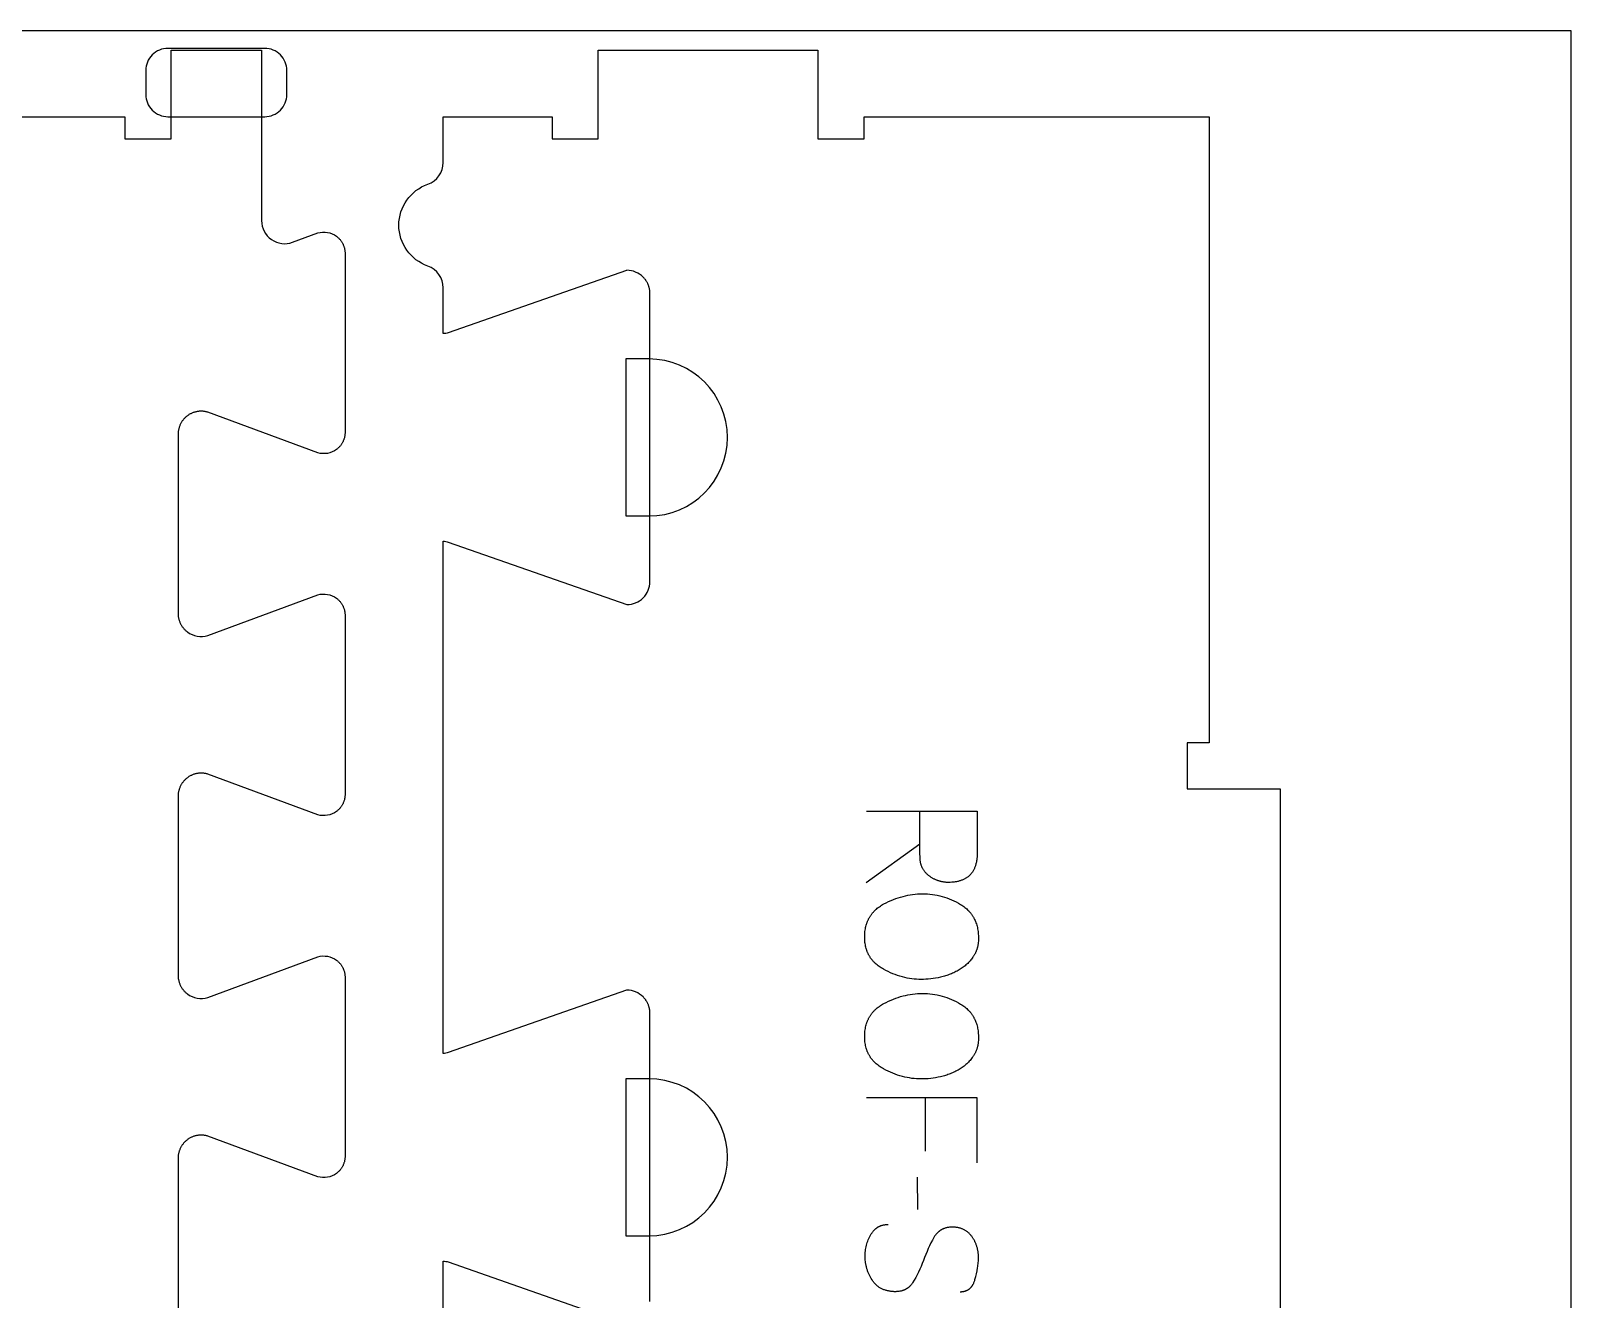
# Model space of a CAD drawing. Extents: x -13885 to -10701, y -84343 to -75479.
# Drawn here: x -11490.3 to -11073.1, y -76526.4 to -76183 of the extents above; entities that cross this region are included whole.
import ezdxf

# ---------------------------------------------------------------- set-up
doc = ezdxf.new("R2010")
doc.units = 0
for name, color, linetype in [('0_SHEET_SPRUCEPLY_2440X122', 1, 'CONTINUOUS'), ('1_ANYTOOL_1MMDEEP_LABELS_S', 2, 'CONTINUOUS'), ('4_ANYTOOL_CUTTHROUGH_OUTSI', 5, 'CONTINUOUS'), ('5_ANYTOOL_HALF_MILL_9MM_IN', 3, 'CONTINUOUS')]:
    doc.layers.add(name, color=color, linetype=linetype)

msp = doc.modelspace()

# ---------------------------------------------------------------- linework, layer by layer
at = {"layer": '0_SHEET_SPRUCEPLY_2440X122'}
msp.add_lwpolyline([(-13513.11, -76182.96), (-13513.11, -77402.96), (-11073.11, -77402.96), (-11073.11, -76182.96)], close=True, dxfattribs=at)
at = {"layer": '1_ANYTOOL_1MMDEEP_LABELS_S'}
for points in [[(-11264, -76394.21), (-11234, -76394.21), (-11234, -76405.56), (-11234.01, -76406.05), (-11234.03, -76406.53), (-11234.05, -76406.76), (-11234.07, -76406.99), (-11234.1, -76407.21), (-11234.13, -76407.43), (-11234.16, -76407.65), (-11234.19, -76407.86), (-11234.23, -76408.07), (-11234.28, -76408.27), (-11234.33, -76408.47), (-11234.38, -76408.67), (-11234.43, -76408.86), (-11234.49, -76409.05), (-11234.56, -76409.23), (-11234.62, -76409.42), (-11234.69, -76409.59), (-11234.77, -76409.77), (-11234.85, -76409.94), (-11234.93, -76410.1), (-11235.02, -76410.26), (-11235.11, -76410.42), (-11235.2, -76410.57), (-11235.3, -76410.72), (-11235.4, -76410.87), (-11235.5, -76411.01), (-11235.61, -76411.15), (-11235.73, -76411.28), (-11235.84, -76411.41), (-11235.96, -76411.54), (-11236.09, -76411.66), (-11236.22, -76411.78), (-11236.35, -76411.9), (-11236.48, -76412.01), (-11236.62, -76412.12), (-11236.77, -76412.22), (-11236.92, -76412.32), (-11237.07, -76412.41), (-11237.22, -76412.5), (-11237.38, -76412.59), (-11237.54, -76412.68), (-11237.71, -76412.76), (-11237.88, -76412.83), (-11238.05, -76412.9), (-11238.23, -76412.97), (-11238.41, -76413.04), (-11238.6, -76413.1), (-11238.79, -76413.15), (-11238.98, -76413.21), (-11239.18, -76413.25), (-11239.38, -76413.3), (-11239.59, -76413.34), (-11239.79, -76413.38), (-11240.01, -76413.41), (-11240.22, -76413.44), (-11240.44, -76413.46), (-11240.67, -76413.49), (-11240.9, -76413.5), (-11241.36, -76413.53), (-11241.85, -76413.53), (-11242.02, -76413.53), (-11242.2, -76413.53), (-11242.37, -76413.52), (-11242.55, -76413.51), (-11242.72, -76413.49), (-11242.89, -76413.47), (-11243.06, -76413.45), (-11243.23, -76413.42), (-11243.4, -76413.39), (-11243.57, -76413.36), (-11243.73, -76413.32), (-11243.9, -76413.28), (-11244.07, -76413.24), (-11244.23, -76413.19), (-11244.39, -76413.14), (-11244.56, -76413.09), (-11244.72, -76413.03), (-11244.88, -76412.97), (-11245.04, -76412.91), (-11245.2, -76412.84), (-11245.36, -76412.77), (-11245.51, -76412.69), (-11245.67, -76412.62), (-11245.82, -76412.53), (-11245.98, -76412.45), (-11246.13, -76412.36), (-11246.28, -76412.27), (-11246.43, -76412.17), (-11246.59, -76412.07), (-11246.73, -76411.97), (-11246.88, -76411.86), (-11247.03, -76411.76), (-11247.18, -76411.64), (-11247.32, -76411.53), (-11247.45, -76411.41), (-11247.59, -76411.29), (-11247.71, -76411.17), (-11247.84, -76411.05), (-11247.95, -76410.92), (-11248.07, -76410.79), (-11248.18, -76410.66), (-11248.28, -76410.52), (-11248.38, -76410.39), (-11248.48, -76410.25), (-11248.57, -76410.11), (-11248.66, -76409.97), (-11248.74, -76409.82), (-11248.82, -76409.67), (-11248.89, -76409.52), (-11248.96, -76409.37), (-11249.03, -76409.21), (-11249.09, -76409.06), (-11249.15, -76408.9), (-11249.2, -76408.73), (-11249.25, -76408.57), (-11249.29, -76408.4), (-11249.33, -76408.23), (-11249.36, -76408.06), (-11249.39, -76407.88), (-11249.42, -76407.71), (-11249.44, -76407.53), (-11249.45, -76407.35), (-11249.47, -76407.16), (-11249.54, -76405.24), (-11249.56, -76403.21), (-11249.56, -76394.25)], [(-11249.56, -76403.21), (-11264.05, -76413.66)], [(-11234, -76489.48), (-11234, -76471.82), (-11264, -76471.82)], [(-11247.97, -76486.31), (-11247.97, -76471.82)], [(-11250.12, -76502.12), (-11250.2, -76493.33)], [(-11238.59, -76524.36), (-11238.4, -76524.36), (-11238.31, -76524.36), (-11238.22, -76524.35), (-11238.13, -76524.34), (-11238.04, -76524.33), (-11237.95, -76524.32), (-11237.86, -76524.31), (-11237.77, -76524.3), (-11237.69, -76524.28), (-11237.6, -76524.27), (-11237.52, -76524.25), (-11237.44, -76524.23), (-11237.36, -76524.21), (-11237.28, -76524.18), (-11237.2, -76524.16), (-11237.12, -76524.13), (-11237.04, -76524.1), (-11236.97, -76524.07), (-11236.89, -76524.04), (-11236.82, -76524.01), (-11236.74, -76523.98), (-11236.67, -76523.94), (-11236.6, -76523.9), (-11236.53, -76523.86), (-11236.46, -76523.82), (-11236.39, -76523.78), (-11236.33, -76523.74), (-11236.26, -76523.69), (-11236.2, -76523.64), (-11236.13, -76523.59), (-11236.07, -76523.54), (-11236.01, -76523.49), (-11235.95, -76523.44), (-11235.89, -76523.38), (-11235.83, -76523.33), (-11235.77, -76523.27), (-11235.72, -76523.21), (-11235.66, -76523.15), (-11235.61, -76523.08), (-11235.55, -76523.02), (-11235.5, -76522.95), (-11235.45, -76522.88), (-11235.4, -76522.81), (-11235.35, -76522.74), (-11235.3, -76522.67), (-11235.25, -76522.59), (-11235.21, -76522.52), (-11235.16, -76522.44), (-11235.12, -76522.36), (-11235.07, -76522.28), (-11235.03, -76522.2), (-11234.95, -76522.03), (-11234.87, -76521.85), (-11234.8, -76521.67), (-11234.73, -76521.48), (-11234.66, -76521.29), (-11234.6, -76521.08), (-11234.38, -76520.27), (-11234.19, -76519.47), (-11234.03, -76518.69), (-11233.9, -76517.92), (-11233.84, -76517.54), (-11233.79, -76517.16), (-11233.75, -76516.79), (-11233.72, -76516.42), (-11233.69, -76516.05), (-11233.67, -76515.69), (-11233.66, -76515.33), (-11233.66, -76514.98), (-11233.66, -76514.78), (-11233.67, -76514.59), (-11233.68, -76514.4), (-11233.69, -76514.2), (-11233.7, -76514.01), (-11233.72, -76513.83), (-11233.75, -76513.64), (-11233.77, -76513.45), (-11233.8, -76513.27), (-11233.84, -76513.08), (-11233.88, -76512.9), (-11233.92, -76512.72), (-11233.96, -76512.54), (-11234.01, -76512.36), (-11234.06, -76512.19), (-11234.12, -76512.01), (-11234.17, -76511.83), (-11234.24, -76511.66), (-11234.3, -76511.49), (-11234.37, -76511.32), (-11234.44, -76511.15), (-11234.52, -76510.98), (-11234.6, -76510.81), (-11234.68, -76510.65), (-11234.77, -76510.48), (-11234.86, -76510.32), (-11234.96, -76510.16), (-11235.05, -76509.99), (-11235.16, -76509.83), (-11235.26, -76509.68), (-11235.37, -76509.52), (-11235.48, -76509.36), (-11235.6, -76509.21), (-11235.72, -76509.06), (-11235.84, -76508.92), (-11235.96, -76508.78), (-11236.09, -76508.65), (-11236.22, -76508.52), (-11236.35, -76508.39), (-11236.49, -76508.28), (-11236.63, -76508.16), (-11236.77, -76508.05), (-11236.92, -76507.95), (-11237.07, -76507.85), (-11237.22, -76507.75), (-11237.37, -76507.66), (-11237.53, -76507.58), (-11237.69, -76507.5), (-11237.86, -76507.42), (-11238.03, -76507.35), (-11238.2, -76507.29), (-11238.37, -76507.23), (-11238.55, -76507.17), (-11238.73, -76507.12), (-11238.91, -76507.07), (-11239.09, -76507.03), (-11239.28, -76507), (-11239.47, -76506.96), (-11239.67, -76506.94), (-11239.87, -76506.92), (-11240.07, -76506.9), (-11240.27, -76506.89), (-11240.48, -76506.88), (-11240.69, -76506.88), (-11240.9, -76506.88), (-11241.12, -76506.89), (-11241.32, -76506.9), (-11241.53, -76506.92), (-11241.73, -76506.95), (-11241.92, -76506.98), (-11242.12, -76507.01), (-11242.31, -76507.05), (-11242.49, -76507.1), (-11242.67, -76507.15), (-11242.85, -76507.21), (-11243.03, -76507.27), (-11243.11, -76507.31), (-11243.2, -76507.34), (-11243.28, -76507.38), (-11243.37, -76507.42), (-11243.45, -76507.46), (-11243.53, -76507.5), (-11243.61, -76507.54), (-11243.69, -76507.58), (-11243.77, -76507.63), (-11243.84, -76507.68), (-11243.92, -76507.72), (-11244, -76507.77), (-11244.07, -76507.82), (-11244.15, -76507.87), (-11244.22, -76507.93), (-11244.29, -76507.98), (-11244.36, -76508.04), (-11244.43, -76508.1), (-11244.5, -76508.15), (-11244.57, -76508.21), (-11244.64, -76508.28), (-11244.7, -76508.34), (-11244.77, -76508.4), (-11244.83, -76508.47), (-11244.96, -76508.6), (-11245.08, -76508.74), (-11245.2, -76508.89), (-11245.32, -76509.04), (-11245.43, -76509.2), (-11245.54, -76509.36), (-11245.64, -76509.53), (-11245.75, -76509.71), (-11246.14, -76510.42), (-11246.52, -76511.15), (-11246.88, -76511.9), (-11247.24, -76512.66), (-11247.59, -76513.44), (-11247.92, -76514.24), (-11248.24, -76515.05), (-11248.55, -76515.88), (-11248.87, -76516.7), (-11249.19, -76517.51), (-11249.54, -76518.29), (-11249.9, -76519.06), (-11250.27, -76519.8), (-11250.66, -76520.53), (-11251.07, -76521.23), (-11251.49, -76521.92), (-11251.6, -76522.09), (-11251.71, -76522.25), (-11251.83, -76522.4), (-11251.89, -76522.47), (-11251.95, -76522.55), (-11252.01, -76522.62), (-11252.07, -76522.69), (-11252.14, -76522.76), (-11252.2, -76522.83), (-11252.27, -76522.89), (-11252.33, -76522.96), (-11252.4, -76523.02), (-11252.47, -76523.08), (-11252.54, -76523.14), (-11252.61, -76523.2), (-11252.68, -76523.26), (-11252.76, -76523.31), (-11252.83, -76523.37), (-11252.91, -76523.42), (-11252.98, -76523.47), (-11253.06, -76523.52), (-11253.14, -76523.57), (-11253.21, -76523.62), (-11253.29, -76523.66), (-11253.37, -76523.71), (-11253.46, -76523.75), (-11253.54, -76523.79), (-11253.62, -76523.83), (-11253.71, -76523.87), (-11253.79, -76523.91), (-11253.88, -76523.94), (-11253.97, -76523.98), (-11254.05, -76524.01), (-11254.14, -76524.04), (-11254.23, -76524.07), (-11254.33, -76524.1), (-11254.42, -76524.12), (-11254.61, -76524.17), (-11254.8, -76524.21), (-11254.99, -76524.25), (-11255.19, -76524.28), (-11255.4, -76524.31), (-11255.6, -76524.33), (-11255.82, -76524.34), (-11256.03, -76524.35), (-11256.25, -76524.35), (-11256.47, -76524.35), (-11256.7, -76524.34), (-11256.93, -76524.32), (-11257.16, -76524.3), (-11257.39, -76524.27), (-11257.61, -76524.24), (-11257.83, -76524.2), (-11258.05, -76524.16), (-11258.26, -76524.12), (-11258.47, -76524.07), (-11258.68, -76524.01), (-11258.88, -76523.95), (-11259.08, -76523.88), (-11259.27, -76523.81), (-11259.46, -76523.73), (-11259.65, -76523.65), (-11259.83, -76523.57), (-11260.01, -76523.47), (-11260.18, -76523.38), (-11260.35, -76523.28), (-11260.52, -76523.17), (-11260.69, -76523.06), (-11260.85, -76522.94), (-11261, -76522.82), (-11261.16, -76522.69), (-11261.31, -76522.56), (-11261.45, -76522.42), (-11261.59, -76522.28), (-11261.73, -76522.13), (-11261.87, -76521.98), (-11262, -76521.83), (-11262.12, -76521.66), (-11262.25, -76521.5), (-11262.37, -76521.33), (-11262.48, -76521.15), (-11262.7, -76520.79), (-11262.91, -76520.42), (-11263.1, -76520.06), (-11263.28, -76519.68), (-11263.45, -76519.31), (-11263.6, -76518.93), (-11263.67, -76518.74), (-11263.73, -76518.55), (-11263.8, -76518.36), (-11263.86, -76518.16), (-11263.91, -76517.97), (-11263.97, -76517.78), (-11264.02, -76517.58), (-11264.06, -76517.38), (-11264.11, -76517.19), (-11264.15, -76516.99), (-11264.18, -76516.79), (-11264.21, -76516.59), (-11264.24, -76516.39), (-11264.27, -76516.19), (-11264.31, -76515.78), (-11264.33, -76515.37), (-11264.35, -76514.96), (-11264.34, -76514.54), (-11264.33, -76514.13), (-11264.3, -76513.73), (-11264.27, -76513.33), (-11264.21, -76512.94), (-11264.15, -76512.55), (-11264.07, -76512.16), (-11263.98, -76511.78), (-11263.88, -76511.4), (-11263.76, -76511.03), (-11263.63, -76510.66), (-11263.49, -76510.3), (-11263.34, -76509.94), (-11263.17, -76509.59), (-11262.99, -76509.24), (-11262.8, -76508.89), (-11262.7, -76508.72), (-11262.6, -76508.56), (-11262.49, -76508.4), (-11262.38, -76508.25), (-11262.27, -76508.1), (-11262.16, -76507.96), (-11262.04, -76507.82), (-11261.92, -76507.69), (-11261.79, -76507.57), (-11261.67, -76507.44), (-11261.54, -76507.33), (-11261.4, -76507.22), (-11261.34, -76507.17), (-11261.27, -76507.12), (-11261.2, -76507.07), (-11261.13, -76507.02), (-11261.06, -76506.97), (-11260.99, -76506.92), (-11260.91, -76506.88), (-11260.84, -76506.83), (-11260.77, -76506.79), (-11260.69, -76506.75), (-11260.62, -76506.71), (-11260.54, -76506.67), (-11260.47, -76506.64), (-11260.39, -76506.6), (-11260.31, -76506.57), (-11260.23, -76506.53), (-11260.16, -76506.5), (-11260.08, -76506.47), (-11259.99, -76506.44), (-11259.91, -76506.42), (-11259.75, -76506.37), (-11259.58, -76506.32), (-11259.41, -76506.28), (-11259.24, -76506.24), (-11259.06, -76506.22), (-11258.88, -76506.19), (-11258.7, -76506.17), (-11258.51, -76506.16), (-11258.32, -76506.15), (-11258.13, -76506.15)]]:
    msp.add_lwpolyline(points, dxfattribs=at)
for points in [[(-11233.66, -76428.66), (-11233.67, -76429.03), (-11233.68, -76429.4), (-11233.71, -76429.76), (-11233.75, -76430.11), (-11233.78, -76430.28), (-11233.8, -76430.45), (-11233.83, -76430.62), (-11233.87, -76430.79), (-11233.9, -76430.95), (-11233.94, -76431.12), (-11233.98, -76431.28), (-11234.03, -76431.44), (-11234.08, -76431.6), (-11234.13, -76431.75), (-11234.18, -76431.91), (-11234.24, -76432.06), (-11234.3, -76432.21), (-11234.36, -76432.36), (-11234.42, -76432.51), (-11234.49, -76432.66), (-11234.56, -76432.8), (-11234.64, -76432.94), (-11234.71, -76433.08), (-11234.79, -76433.22), (-11234.87, -76433.36), (-11234.96, -76433.5), (-11235.05, -76433.63), (-11235.14, -76433.76), (-11235.33, -76434.02), (-11235.52, -76434.28), (-11235.72, -76434.52), (-11235.93, -76434.77), (-11236.14, -76435), (-11236.36, -76435.23), (-11236.58, -76435.46), (-11236.82, -76435.68), (-11237.05, -76435.89), (-11237.3, -76436.09), (-11237.55, -76436.3), (-11237.8, -76436.49), (-11238.06, -76436.68), (-11238.33, -76436.86), (-11238.61, -76437.04), (-11238.89, -76437.21), (-11239.17, -76437.38), (-11239.46, -76437.54), (-11239.76, -76437.69), (-11240.05, -76437.84), (-11240.35, -76437.99), (-11240.66, -76438.12), (-11240.97, -76438.25), (-11241.28, -76438.38), (-11241.59, -76438.5), (-11241.91, -76438.62), (-11242.23, -76438.72), (-11242.56, -76438.83), (-11242.89, -76438.93), (-11243.22, -76439.02), (-11243.56, -76439.1), (-11243.9, -76439.18), (-11244.59, -76439.33), (-11245.26, -76439.46), (-11245.93, -76439.56), (-11246.59, -76439.65), (-11247.25, -76439.72), (-11247.9, -76439.77), (-11248.54, -76439.8), (-11249.17, -76439.81), (-11249.81, -76439.79), (-11250.45, -76439.76), (-11251.09, -76439.71), (-11251.72, -76439.63), (-11252.36, -76439.54), (-11253, -76439.42), (-11253.64, -76439.28), (-11254.27, -76439.11), (-11254.91, -76438.93), (-11255.55, -76438.73), (-11256.19, -76438.5), (-11256.82, -76438.25), (-11257.46, -76437.98), (-11258.1, -76437.69), (-11258.74, -76437.38), (-11259.37, -76437.04), (-11259.69, -76436.87), (-11259.99, -76436.68), (-11260.29, -76436.49), (-11260.57, -76436.3), (-11260.84, -76436.1), (-11261.11, -76435.89), (-11261.36, -76435.68), (-11261.61, -76435.46), (-11261.72, -76435.35), (-11261.84, -76435.23), (-11261.95, -76435.12), (-11262.06, -76435), (-11262.17, -76434.88), (-11262.28, -76434.76), (-11262.38, -76434.64), (-11262.48, -76434.52), (-11262.58, -76434.39), (-11262.68, -76434.27), (-11262.77, -76434.14), (-11262.86, -76434.01), (-11262.95, -76433.88), (-11263.03, -76433.75), (-11263.12, -76433.61), (-11263.2, -76433.48), (-11263.28, -76433.34), (-11263.35, -76433.2), (-11263.43, -76433.06), (-11263.5, -76432.92), (-11263.57, -76432.78), (-11263.63, -76432.63), (-11263.7, -76432.49), (-11263.76, -76432.34), (-11263.82, -76432.19), (-11263.87, -76432.04), (-11263.93, -76431.89), (-11263.98, -76431.73), (-11264.07, -76431.42), (-11264.16, -76431.1), (-11264.23, -76430.77), (-11264.29, -76430.44), (-11264.35, -76430.1), (-11264.39, -76429.76), (-11264.43, -76429.41), (-11264.45, -76429.05), (-11264.47, -76428.69), (-11264.47, -76428.32), (-11264.47, -76427.94), (-11264.45, -76427.56), (-11264.43, -76427.19), (-11264.39, -76426.83), (-11264.35, -76426.47), (-11264.29, -76426.13), (-11264.23, -76425.78), (-11264.15, -76425.45), (-11264.06, -76425.12), (-11263.97, -76424.8), (-11263.92, -76424.64), (-11263.86, -76424.48), (-11263.8, -76424.32), (-11263.74, -76424.17), (-11263.68, -76424.02), (-11263.62, -76423.87), (-11263.55, -76423.72), (-11263.48, -76423.57), (-11263.41, -76423.43), (-11263.33, -76423.28), (-11263.26, -76423.14), (-11263.18, -76423), (-11263.1, -76422.86), (-11263.01, -76422.72), (-11262.92, -76422.59), (-11262.83, -76422.45), (-11262.74, -76422.32), (-11262.65, -76422.19), (-11262.55, -76422.06), (-11262.45, -76421.94), (-11262.35, -76421.81), (-11262.24, -76421.69), (-11262.13, -76421.56), (-11262.02, -76421.44), (-11261.91, -76421.33), (-11261.8, -76421.21), (-11261.68, -76421.09), (-11261.56, -76420.98), (-11261.43, -76420.87), (-11261.31, -76420.76), (-11261.05, -76420.54), (-11260.78, -76420.33), (-11260.5, -76420.13), (-11260.22, -76419.93), (-11259.92, -76419.74), (-11259.61, -76419.56), (-11259.29, -76419.38), (-11258.64, -76419.05), (-11257.99, -76418.74), (-11257.34, -76418.44), (-11256.69, -76418.17), (-11256.04, -76417.93), (-11255.39, -76417.7), (-11254.74, -76417.49), (-11254.09, -76417.31), (-11253.44, -76417.15), (-11252.79, -76417.01), (-11252.14, -76416.89), (-11251.49, -76416.79), (-11250.83, -76416.72), (-11250.18, -76416.66), (-11249.53, -76416.63), (-11248.87, -76416.62), (-11248.18, -76416.63), (-11247.49, -76416.66), (-11246.81, -76416.72), (-11246.14, -76416.8), (-11245.47, -76416.9), (-11244.8, -76417.03), (-11244.14, -76417.17), (-11243.49, -76417.34), (-11242.84, -76417.54), (-11242.2, -76417.75), (-11241.57, -76417.99), (-11240.94, -76418.25), (-11240.32, -76418.53), (-11239.7, -76418.83), (-11239.09, -76419.16), (-11238.48, -76419.51), (-11238.18, -76419.7), (-11237.9, -76419.89), (-11237.62, -76420.08), (-11237.35, -76420.29), (-11237.09, -76420.5), (-11236.84, -76420.72), (-11236.6, -76420.94), (-11236.37, -76421.17), (-11236.26, -76421.29), (-11236.15, -76421.41), (-11236.04, -76421.53), (-11235.94, -76421.65), (-11235.84, -76421.77), (-11235.74, -76421.9), (-11235.64, -76422.03), (-11235.54, -76422.16), (-11235.45, -76422.29), (-11235.36, -76422.42), (-11235.27, -76422.55), (-11235.19, -76422.69), (-11235.1, -76422.83), (-11235.02, -76422.96), (-11234.94, -76423.1), (-11234.87, -76423.25), (-11234.79, -76423.39), (-11234.72, -76423.54), (-11234.58, -76423.83), (-11234.46, -76424.13), (-11234.34, -76424.44), (-11234.23, -76424.76), (-11234.13, -76425.08), (-11234.04, -76425.41), (-11233.96, -76425.74), (-11233.89, -76426.09), (-11233.83, -76426.43), (-11233.78, -76426.79), (-11233.74, -76427.15), (-11233.7, -76427.52), (-11233.68, -76427.89), (-11233.66, -76428.27)], [(-11233.66, -76455.62), (-11233.67, -76455.99), (-11233.68, -76456.36), (-11233.71, -76456.71), (-11233.75, -76457.06), (-11233.78, -76457.24), (-11233.8, -76457.41), (-11233.83, -76457.58), (-11233.87, -76457.74), (-11233.9, -76457.91), (-11233.94, -76458.07), (-11233.98, -76458.23), (-11234.03, -76458.39), (-11234.08, -76458.55), (-11234.13, -76458.71), (-11234.18, -76458.86), (-11234.24, -76459.02), (-11234.3, -76459.17), (-11234.36, -76459.32), (-11234.42, -76459.47), (-11234.49, -76459.61), (-11234.56, -76459.76), (-11234.64, -76459.9), (-11234.71, -76460.04), (-11234.79, -76460.18), (-11234.87, -76460.32), (-11234.96, -76460.45), (-11235.05, -76460.59), (-11235.14, -76460.72), (-11235.33, -76460.98), (-11235.52, -76461.23), (-11235.72, -76461.48), (-11235.93, -76461.72), (-11236.14, -76461.96), (-11236.36, -76462.19), (-11236.58, -76462.41), (-11236.82, -76462.63), (-11237.05, -76462.84), (-11237.3, -76463.05), (-11237.55, -76463.25), (-11237.8, -76463.45), (-11238.06, -76463.64), (-11238.33, -76463.82), (-11238.61, -76464), (-11238.89, -76464.17), (-11239.17, -76464.34), (-11239.46, -76464.5), (-11239.76, -76464.65), (-11240.05, -76464.8), (-11240.35, -76464.94), (-11240.66, -76465.08), (-11240.97, -76465.21), (-11241.28, -76465.34), (-11241.59, -76465.46), (-11241.91, -76465.57), (-11242.23, -76465.68), (-11242.56, -76465.78), (-11242.89, -76465.88), (-11243.22, -76465.97), (-11243.56, -76466.06), (-11243.9, -76466.14), (-11244.59, -76466.29), (-11245.26, -76466.41), (-11245.93, -76466.52), (-11246.59, -76466.61), (-11247.25, -76466.68), (-11247.9, -76466.72), (-11248.54, -76466.75), (-11249.17, -76466.76), (-11249.81, -76466.75), (-11250.45, -76466.72), (-11251.09, -76466.67), (-11251.72, -76466.59), (-11252.36, -76466.49), (-11253, -76466.37), (-11253.64, -76466.23), (-11254.27, -76466.07), (-11254.91, -76465.89), (-11255.55, -76465.68), (-11256.19, -76465.46), (-11256.82, -76465.21), (-11257.46, -76464.94), (-11258.1, -76464.65), (-11258.74, -76464.33), (-11259.37, -76464), (-11259.69, -76463.82), (-11259.99, -76463.64), (-11260.29, -76463.45), (-11260.57, -76463.26), (-11260.84, -76463.06), (-11261.11, -76462.85), (-11261.36, -76462.64), (-11261.61, -76462.42), (-11261.72, -76462.3), (-11261.84, -76462.19), (-11261.95, -76462.08), (-11262.06, -76461.96), (-11262.17, -76461.84), (-11262.28, -76461.72), (-11262.38, -76461.6), (-11262.48, -76461.48), (-11262.58, -76461.35), (-11262.68, -76461.23), (-11262.77, -76461.1), (-11262.86, -76460.97), (-11262.95, -76460.84), (-11263.03, -76460.71), (-11263.12, -76460.57), (-11263.2, -76460.44), (-11263.28, -76460.3), (-11263.35, -76460.16), (-11263.43, -76460.02), (-11263.5, -76459.88), (-11263.57, -76459.73), (-11263.63, -76459.59), (-11263.7, -76459.44), (-11263.76, -76459.3), (-11263.82, -76459.15), (-11263.87, -76459), (-11263.93, -76458.84), (-11263.98, -76458.69), (-11264.07, -76458.38), (-11264.16, -76458.06), (-11264.23, -76457.73), (-11264.29, -76457.4), (-11264.35, -76457.06), (-11264.39, -76456.72), (-11264.43, -76456.37), (-11264.45, -76456.01), (-11264.47, -76455.65), (-11264.47, -76455.28), (-11264.47, -76454.89), (-11264.45, -76454.52), (-11264.43, -76454.15), (-11264.39, -76453.79), (-11264.35, -76453.43), (-11264.29, -76453.08), (-11264.23, -76452.74), (-11264.15, -76452.4), (-11264.06, -76452.07), (-11263.97, -76451.75), (-11263.92, -76451.59), (-11263.86, -76451.44), (-11263.8, -76451.28), (-11263.74, -76451.13), (-11263.68, -76450.98), (-11263.62, -76450.82), (-11263.55, -76450.68), (-11263.48, -76450.53), (-11263.41, -76450.38), (-11263.33, -76450.24), (-11263.26, -76450.1), (-11263.18, -76449.96), (-11263.1, -76449.82), (-11263.01, -76449.68), (-11262.92, -76449.55), (-11262.83, -76449.41), (-11262.74, -76449.28), (-11262.65, -76449.15), (-11262.55, -76449.02), (-11262.45, -76448.89), (-11262.35, -76448.77), (-11262.24, -76448.64), (-11262.13, -76448.52), (-11262.02, -76448.4), (-11261.91, -76448.28), (-11261.8, -76448.17), (-11261.68, -76448.05), (-11261.56, -76447.94), (-11261.43, -76447.82), (-11261.31, -76447.71), (-11261.05, -76447.5), (-11260.78, -76447.29), (-11260.5, -76447.09), (-11260.22, -76446.89), (-11259.92, -76446.7), (-11259.61, -76446.52), (-11259.29, -76446.34), (-11258.64, -76446.01), (-11257.99, -76445.69), (-11257.34, -76445.4), (-11256.69, -76445.13), (-11256.04, -76444.88), (-11255.39, -76444.66), (-11254.74, -76444.45), (-11254.09, -76444.27), (-11253.44, -76444.11), (-11252.79, -76443.97), (-11252.14, -76443.85), (-11251.49, -76443.75), (-11250.83, -76443.67), (-11250.18, -76443.62), (-11249.53, -76443.59), (-11248.87, -76443.58), (-11248.18, -76443.59), (-11247.49, -76443.62), (-11246.81, -76443.68), (-11246.14, -76443.76), (-11245.47, -76443.86), (-11244.8, -76443.98), (-11244.14, -76444.13), (-11243.49, -76444.3), (-11242.84, -76444.49), (-11242.2, -76444.71), (-11241.57, -76444.94), (-11240.94, -76445.2), (-11240.32, -76445.49), (-11239.7, -76445.79), (-11239.09, -76446.12), (-11238.48, -76446.47), (-11238.18, -76446.65), (-11237.9, -76446.84), (-11237.62, -76447.04), (-11237.35, -76447.25), (-11237.09, -76447.46), (-11236.84, -76447.67), (-11236.6, -76447.9), (-11236.37, -76448.13), (-11236.26, -76448.24), (-11236.15, -76448.36), (-11236.04, -76448.48), (-11235.94, -76448.61), (-11235.84, -76448.73), (-11235.74, -76448.86), (-11235.64, -76448.98), (-11235.54, -76449.11), (-11235.45, -76449.24), (-11235.36, -76449.38), (-11235.27, -76449.51), (-11235.19, -76449.64), (-11235.1, -76449.78), (-11235.02, -76449.92), (-11234.94, -76450.06), (-11234.87, -76450.2), (-11234.79, -76450.35), (-11234.72, -76450.49), (-11234.58, -76450.79), (-11234.46, -76451.09), (-11234.34, -76451.4), (-11234.23, -76451.72), (-11234.13, -76452.04), (-11234.04, -76452.37), (-11233.96, -76452.7), (-11233.89, -76453.04), (-11233.83, -76453.39), (-11233.78, -76453.75), (-11233.74, -76454.11), (-11233.7, -76454.48), (-11233.68, -76454.85), (-11233.66, -76455.23)]]:
    msp.add_lwpolyline(points, close=True, dxfattribs=at)
at = {"layer": '4_ANYTOOL_CUTTHROUGH_OUTSI', "color": 5}
for points in [[(-11515.33, -76206.21), (-11464.83, -76206.21), (-11464.83, -76212.21), (-11452.33, -76212.21), (-11452.33, -76188.21), (-11427.83, -76188.21), (-11427.83, -76234.34), (-11427.83, -76234.34, 0.522088), (-11419.42, -76240.21), (-11412.62, -76237.69, -0.236725), (-11407.54, -76238.59), (-11407.41, -76238.69), (-11407.28, -76238.79), (-11407.16, -76238.9), (-11407.04, -76239.01), (-11406.92, -76239.12), (-11406.8, -76239.24), (-11406.69, -76239.37), (-11406.58, -76239.49), (-11406.47, -76239.62), (-11406.37, -76239.76), (-11406.27, -76239.89), (-11406.17, -76240.03), (-11406.08, -76240.18), (-11405.99, -76240.32), (-11405.91, -76240.47), (-11405.83, -76240.62), (-11405.76, -76240.77), (-11405.69, -76240.93), (-11405.62, -76241.09), (-11405.56, -76241.25), (-11405.51, -76241.41), (-11405.46, -76241.57), (-11405.41, -76241.73), (-11405.37, -76241.89), (-11405.34, -76242.06), (-11405.3, -76242.22), (-11405.28, -76242.39), (-11405.26, -76242.55), (-11405.24, -76242.71), (-11405.23, -76242.88), (-11405.22, -76243.04), (-11405.22, -76243.2), (-11405.22, -76291.71), (-11405.22, -76291.87), (-11405.23, -76292.03), (-11405.24, -76292.2), (-11405.26, -76292.36), (-11405.28, -76292.53), (-11405.3, -76292.69), (-11405.34, -76292.85), (-11405.37, -76293.02), (-11405.41, -76293.18), (-11405.46, -76293.34), (-11405.51, -76293.5), (-11405.56, -76293.67), (-11405.62, -76293.82), (-11405.69, -76293.98), (-11405.76, -76294.14), (-11405.83, -76294.29), (-11405.91, -76294.44), (-11405.99, -76294.59), (-11406.08, -76294.74), (-11406.17, -76294.88), (-11406.27, -76295.02), (-11406.37, -76295.16), (-11406.47, -76295.29), (-11406.58, -76295.42), (-11406.69, -76295.55), (-11406.8, -76295.67), (-11406.92, -76295.79), (-11407.04, -76295.9), (-11407.16, -76296.01), (-11407.28, -76296.12), (-11407.41, -76296.22), (-11407.54, -76296.32, -0.236725), (-11412.62, -76297.22), (-11442.39, -76286.22), (-11442.4, -76286.22), (-11442.4, -76286.22), (-11442.57, -76286.17), (-11442.74, -76286.12), (-11442.91, -76286.09), (-11443.09, -76286.05), (-11443.27, -76286.02), (-11443.45, -76286), (-11443.63, -76285.98), (-11443.81, -76285.96), (-11443.99, -76285.96), (-11444.17, -76285.95), (-11444.36, -76285.95), (-11444.54, -76285.96), (-11444.73, -76285.98), (-11444.91, -76285.99), (-11445.09, -76286.02), (-11445.28, -76286.05), (-11445.46, -76286.08), (-11445.64, -76286.12), (-11445.82, -76286.17), (-11446, -76286.22), (-11446.17, -76286.27), (-11446.35, -76286.33), (-11446.52, -76286.4), (-11446.69, -76286.47), (-11446.85, -76286.55), (-11447.02, -76286.63), (-11447.18, -76286.71), (-11447.33, -76286.8), (-11447.49, -76286.89), (-11447.64, -76286.99), (-11447.78, -76287.09), (-11447.93, -76287.19), (-11448.06, -76287.3), (-11448.2, -76287.41), (-11448.34, -76287.52), (-11448.47, -76287.64), (-11448.6, -76287.77), (-11448.73, -76287.9), (-11448.85, -76288.03), (-11448.97, -76288.17), (-11449.08, -76288.31), (-11449.2, -76288.46), (-11449.3, -76288.6), (-11449.41, -76288.76), (-11449.51, -76288.91), (-11449.6, -76289.07), (-11449.69, -76289.23), (-11449.78, -76289.4), (-11449.86, -76289.56), (-11449.94, -76289.73), (-11450.01, -76289.9), (-11450.07, -76290.08), (-11450.13, -76290.25), (-11450.19, -76290.43), (-11450.24, -76290.6), (-11450.28, -76290.78), (-11450.32, -76290.96), (-11450.35, -76291.14), (-11450.38, -76291.32), (-11450.4, -76291.49), (-11450.42, -76291.67), (-11450.43, -76291.85), (-11450.44, -76292.03), (-11450.44, -76292.2), (-11450.44, -76340.71), (-11450.44, -76340.88), (-11450.43, -76341.06), (-11450.42, -76341.24), (-11450.4, -76341.42), (-11450.38, -76341.6), (-11450.35, -76341.77), (-11450.32, -76341.95), (-11450.28, -76342.13), (-11450.24, -76342.31), (-11450.19, -76342.49), (-11450.13, -76342.66), (-11450.07, -76342.84), (-11450.01, -76343.01), (-11449.94, -76343.18), (-11449.86, -76343.35), (-11449.78, -76343.51), (-11449.69, -76343.68), (-11449.6, -76343.84), (-11449.51, -76344), (-11449.41, -76344.15), (-11449.31, -76344.31), (-11449.2, -76344.46), (-11449.08, -76344.6), (-11448.97, -76344.74), (-11448.85, -76344.88), (-11448.73, -76345.01), (-11448.6, -76345.14), (-11448.47, -76345.27), (-11448.34, -76345.39), (-11448.2, -76345.5), (-11448.07, -76345.62), (-11447.93, -76345.72, 0.237079), (-11442.4, -76346.7), (-11442.39, -76346.69), (-11442.38, -76346.69), (-11412.62, -76335.69), (-11412.62, -76335.69, -0.236725), (-11407.54, -76336.59), (-11407.41, -76336.69), (-11407.28, -76336.79), (-11407.16, -76336.9), (-11407.04, -76337.01), (-11406.92, -76337.12), (-11406.8, -76337.24), (-11406.69, -76337.37), (-11406.58, -76337.49), (-11406.47, -76337.62), (-11406.37, -76337.76), (-11406.27, -76337.89), (-11406.17, -76338.03), (-11406.08, -76338.18), (-11405.99, -76338.32), (-11405.91, -76338.47), (-11405.83, -76338.62), (-11405.76, -76338.77), (-11405.69, -76338.93), (-11405.62, -76339.09), (-11405.56, -76339.25), (-11405.51, -76339.41), (-11405.46, -76339.57), (-11405.41, -76339.73), (-11405.37, -76339.89), (-11405.34, -76340.06), (-11405.3, -76340.22), (-11405.28, -76340.39), (-11405.26, -76340.55), (-11405.24, -76340.71), (-11405.23, -76340.88), (-11405.22, -76341.04), (-11405.22, -76341.2), (-11405.22, -76389.71), (-11405.22, -76389.87), (-11405.23, -76390.03), (-11405.24, -76390.2), (-11405.26, -76390.36), (-11405.28, -76390.53), (-11405.31, -76390.69), (-11405.34, -76390.85), (-11405.37, -76391.02), (-11405.41, -76391.18), (-11405.46, -76391.34), (-11405.51, -76391.5), (-11405.56, -76391.67), (-11405.62, -76391.82), (-11405.69, -76391.98), (-11405.76, -76392.14), (-11405.83, -76392.29), (-11405.91, -76392.44), (-11405.99, -76392.59), (-11406.08, -76392.74), (-11406.17, -76392.88), (-11406.27, -76393.02), (-11406.37, -76393.16), (-11406.47, -76393.29), (-11406.58, -76393.42), (-11406.69, -76393.55), (-11406.8, -76393.67), (-11406.92, -76393.79), (-11407.04, -76393.9), (-11407.16, -76394.01), (-11407.28, -76394.12), (-11407.41, -76394.22), (-11407.54, -76394.32, -0.236725), (-11412.62, -76395.22), (-11442.39, -76384.22), (-11442.4, -76384.22), (-11442.4, -76384.22), (-11442.57, -76384.17), (-11442.74, -76384.12), (-11442.91, -76384.09), (-11443.09, -76384.05), (-11443.27, -76384.02), (-11443.45, -76384), (-11443.63, -76383.98), (-11443.81, -76383.96), (-11443.99, -76383.96), (-11444.17, -76383.95), (-11444.36, -76383.95), (-11444.54, -76383.96), (-11444.73, -76383.98), (-11444.91, -76383.99), (-11445.09, -76384.02), (-11445.28, -76384.05), (-11445.46, -76384.08), (-11445.64, -76384.12), (-11445.82, -76384.17), (-11446, -76384.22), (-11446.17, -76384.27), (-11446.35, -76384.33), (-11446.52, -76384.4), (-11446.69, -76384.47), (-11446.85, -76384.55), (-11447.02, -76384.63), (-11447.18, -76384.71), (-11447.33, -76384.8), (-11447.49, -76384.89), (-11447.64, -76384.99), (-11447.78, -76385.09), (-11447.93, -76385.19), (-11448.07, -76385.3), (-11448.2, -76385.41), (-11448.34, -76385.52), (-11448.47, -76385.64), (-11448.6, -76385.77), (-11448.73, -76385.9), (-11448.85, -76386.03), (-11448.97, -76386.17), (-11449.08, -76386.31), (-11449.2, -76386.46), (-11449.31, -76386.6), (-11449.41, -76386.76), (-11449.51, -76386.91), (-11449.6, -76387.07), (-11449.69, -76387.23), (-11449.78, -76387.4), (-11449.86, -76387.56), (-11449.94, -76387.73), (-11450.01, -76387.9), (-11450.07, -76388.08), (-11450.13, -76388.25), (-11450.19, -76388.43), (-11450.24, -76388.6), (-11450.28, -76388.78), (-11450.32, -76388.96), (-11450.35, -76389.14), (-11450.38, -76389.32), (-11450.4, -76389.49), (-11450.42, -76389.67), (-11450.43, -76389.85), (-11450.44, -76390.03), (-11450.44, -76390.2), (-11450.45, -76438.71), (-11450.44, -76438.88), (-11450.44, -76439.06), (-11450.42, -76439.24), (-11450.4, -76439.42), (-11450.38, -76439.6), (-11450.35, -76439.77), (-11450.32, -76439.95), (-11450.28, -76440.13), (-11450.24, -76440.31), (-11450.19, -76440.49), (-11450.13, -76440.66), (-11450.07, -76440.84), (-11450.01, -76441.01), (-11449.94, -76441.18), (-11449.86, -76441.35), (-11449.78, -76441.51), (-11449.69, -76441.68), (-11449.6, -76441.84), (-11449.51, -76442), (-11449.41, -76442.15), (-11449.31, -76442.31), (-11449.2, -76442.46), (-11449.09, -76442.6), (-11448.97, -76442.74), (-11448.85, -76442.88), (-11448.73, -76443.01), (-11448.6, -76443.14), (-11448.47, -76443.27), (-11448.34, -76443.39), (-11448.2, -76443.5), (-11448.07, -76443.62), (-11447.93, -76443.72, 0.237079), (-11442.4, -76444.7), (-11442.39, -76444.69), (-11442.38, -76444.69), (-11412.62, -76433.69), (-11412.62, -76433.69, -0.236725), (-11407.54, -76434.59), (-11407.41, -76434.69), (-11407.28, -76434.79), (-11407.16, -76434.9), (-11407.04, -76435.01), (-11406.92, -76435.12), (-11406.8, -76435.24), (-11406.69, -76435.37), (-11406.58, -76435.49), (-11406.47, -76435.62), (-11406.37, -76435.76), (-11406.27, -76435.89), (-11406.17, -76436.03), (-11406.08, -76436.18), (-11405.99, -76436.32), (-11405.91, -76436.47), (-11405.83, -76436.62), (-11405.76, -76436.77), (-11405.69, -76436.93), (-11405.62, -76437.09), (-11405.56, -76437.25), (-11405.51, -76437.41), (-11405.46, -76437.57), (-11405.41, -76437.73), (-11405.37, -76437.89), (-11405.34, -76438.06), (-11405.31, -76438.22), (-11405.28, -76438.39), (-11405.26, -76438.55), (-11405.24, -76438.71), (-11405.23, -76438.88), (-11405.22, -76439.04), (-11405.22, -76439.2), (-11405.22, -76487.71), (-11405.22, -76487.87), (-11405.23, -76488.03), (-11405.24, -76488.2), (-11405.26, -76488.36), (-11405.28, -76488.53), (-11405.31, -76488.69), (-11405.34, -76488.85), (-11405.37, -76489.02), (-11405.41, -76489.18), (-11405.46, -76489.34), (-11405.51, -76489.5), (-11405.56, -76489.67), (-11405.62, -76489.82), (-11405.69, -76489.98), (-11405.76, -76490.14), (-11405.83, -76490.29), (-11405.91, -76490.44), (-11406, -76490.59), (-11406.08, -76490.74), (-11406.17, -76490.88), (-11406.27, -76491.02), (-11406.37, -76491.16), (-11406.47, -76491.29), (-11406.58, -76491.42), (-11406.69, -76491.55), (-11406.8, -76491.67), (-11406.92, -76491.79), (-11407.04, -76491.9), (-11407.16, -76492.01), (-11407.28, -76492.12), (-11407.41, -76492.22), (-11407.54, -76492.32, -0.236725), (-11412.62, -76493.22), (-11442.39, -76482.22), (-11442.4, -76482.22), (-11442.4, -76482.22), (-11442.57, -76482.17), (-11442.74, -76482.12), (-11442.91, -76482.09), (-11443.09, -76482.05), (-11443.27, -76482.02), (-11443.45, -76482), (-11443.63, -76481.98), (-11443.81, -76481.96), (-11443.99, -76481.96), (-11444.18, -76481.95), (-11444.36, -76481.95), (-11444.54, -76481.96), (-11444.73, -76481.98), (-11444.91, -76481.99), (-11445.1, -76482.02), (-11445.28, -76482.05), (-11445.46, -76482.08), (-11445.64, -76482.12), (-11445.82, -76482.17), (-11446, -76482.22), (-11446.17, -76482.27), (-11446.35, -76482.33), (-11446.52, -76482.4), (-11446.69, -76482.47), (-11446.85, -76482.55), (-11447.02, -76482.63), (-11447.18, -76482.71), (-11447.33, -76482.8), (-11447.49, -76482.89), (-11447.64, -76482.99), (-11447.78, -76483.09), (-11447.93, -76483.19), (-11448.07, -76483.3), (-11448.2, -76483.41), (-11448.34, -76483.52), (-11448.47, -76483.64), (-11448.6, -76483.77), (-11448.73, -76483.9), (-11448.85, -76484.03), (-11448.97, -76484.17), (-11449.09, -76484.31), (-11449.2, -76484.46), (-11449.31, -76484.6), (-11449.41, -76484.76), (-11449.51, -76484.91), (-11449.6, -76485.07), (-11449.69, -76485.23), (-11449.78, -76485.4), (-11449.86, -76485.56), (-11449.94, -76485.73), (-11450.01, -76485.9), (-11450.07, -76486.08), (-11450.13, -76486.25), (-11450.19, -76486.43), (-11450.24, -76486.6), (-11450.28, -76486.78), (-11450.32, -76486.96), (-11450.35, -76487.14), (-11450.38, -76487.32), (-11450.4, -76487.49), (-11450.42, -76487.67), (-11450.44, -76487.85), (-11450.44, -76488.03), (-11450.45, -76488.2), (-11450.45, -76536.71)], [(-11322.65, -76526.96), (-11322.65, -76448.96), (-11322.65, -76448.81), (-11322.65, -76448.66), (-11322.66, -76448.5), (-11322.68, -76448.35), (-11322.69, -76448.2), (-11322.71, -76448.05), (-11322.74, -76447.9), (-11322.76, -76447.75), (-11322.8, -76447.6), (-11322.83, -76447.45), (-11322.87, -76447.3), (-11322.91, -76447.15), (-11322.96, -76447), (-11323.01, -76446.85), (-11323.06, -76446.71), (-11323.12, -76446.56), (-11323.18, -76446.42), (-11323.25, -76446.28), (-11323.32, -76446.14), (-11323.39, -76446), (-11323.46, -76445.87), (-11323.54, -76445.73), (-11323.62, -76445.6), (-11323.71, -76445.47), (-11323.79, -76445.35), (-11323.88, -76445.22), (-11323.98, -76445.1), (-11324.07, -76444.98), (-11324.17, -76444.87), (-11324.27, -76444.75), (-11324.37, -76444.64), (-11324.48, -76444.54, 0.198912), (-11328.9, -76442.71), (-11328.94, -76442.71), (-11328.98, -76442.72), (-11377.26, -76459.62), (-11377.26, -76459.62, -0.061485), (-11378.65, -76459.85), (-11378.65, -76321.16, -0.061485), (-11377.26, -76321.39), (-11328.94, -76338.31), (-11328.9, -76338.31), (-11328.9, -76338.31, 0.414214), (-11322.65, -76332.06), (-11322.65, -76254.06), (-11322.65, -76253.91), (-11322.65, -76253.76), (-11322.66, -76253.6), (-11322.68, -76253.45), (-11322.69, -76253.3), (-11322.71, -76253.15), (-11322.74, -76253), (-11322.76, -76252.85), (-11322.8, -76252.7), (-11322.83, -76252.55), (-11322.87, -76252.4), (-11322.91, -76252.25), (-11322.96, -76252.1), (-11323.01, -76251.95), (-11323.06, -76251.81), (-11323.12, -76251.66), (-11323.18, -76251.52), (-11323.25, -76251.38), (-11323.32, -76251.24), (-11323.39, -76251.1), (-11323.46, -76250.97), (-11323.54, -76250.83), (-11323.62, -76250.7), (-11323.71, -76250.57), (-11323.79, -76250.45), (-11323.88, -76250.32), (-11323.98, -76250.2), (-11324.07, -76250.08), (-11324.17, -76249.97), (-11324.27, -76249.85), (-11324.37, -76249.74), (-11324.48, -76249.64, 0.198912), (-11328.9, -76247.81), (-11328.94, -76247.81), (-11328.98, -76247.82), (-11377.26, -76264.72), (-11377.26, -76264.72, -0.061485), (-11378.65, -76264.95), (-11378.65, -76252.55, 0.317837), (-11382.81, -76246.66, -0.707107), (-11382.81, -76224.5, 0.317837), (-11378.65, -76218.61), (-11378.65, -76206.21), (-11349.15, -76206.21), (-11349.15, -76212.21), (-11336.65, -76212.21), (-11336.65, -76188.21), (-11277.15, -76188.21), (-11277.15, -76212.21), (-11264.65, -76212.2), (-11264.65, -76206.21), (-11171.15, -76206.21), (-11171.15, -76375.71), (-11177.15, -76375.71), (-11177.15, -76388.21), (-11151.93, -76388.21), (-11151.93, -76487.96), (-11151.93, -76587.71)], [(-11378.65, -76654.75), (-11378.65, -76516.06, -0.061485), (-11377.26, -76516.29), (-11328.94, -76533.21)]]:
    msp.add_lwpolyline(points, format="xyb", dxfattribs=at)
at = {"layer": '5_ANYTOOL_HALF_MILL_9MM_IN', "color": 3}
for points in [[(-11453.21, -76187.71, 0.414214), (-11459.21, -76193.71), (-11459.21, -76200.21, 0.414214), (-11453.21, -76206.21), (-11426.96, -76206.21, 0.414214), (-11420.96, -76200.21), (-11420.96, -76193.71, 0.414214), (-11426.96, -76187.71)], [(-11322.9, -76314.31, 1), (-11322.9, -76271.81), (-11323.15, -76271.81), (-11329.15, -76271.81), (-11329.15, -76314.31), (-11323.15, -76314.31), (-11322.9, -76314.31)], [(-11322.9, -76509.21, 1), (-11322.9, -76466.71), (-11323.15, -76466.71), (-11329.15, -76466.71), (-11329.15, -76509.21), (-11323.15, -76509.21), (-11322.9, -76509.21)]]:
    msp.add_lwpolyline(points, format="xyb", close=True, dxfattribs=at)

doc.saveas('drawing.dxf')
